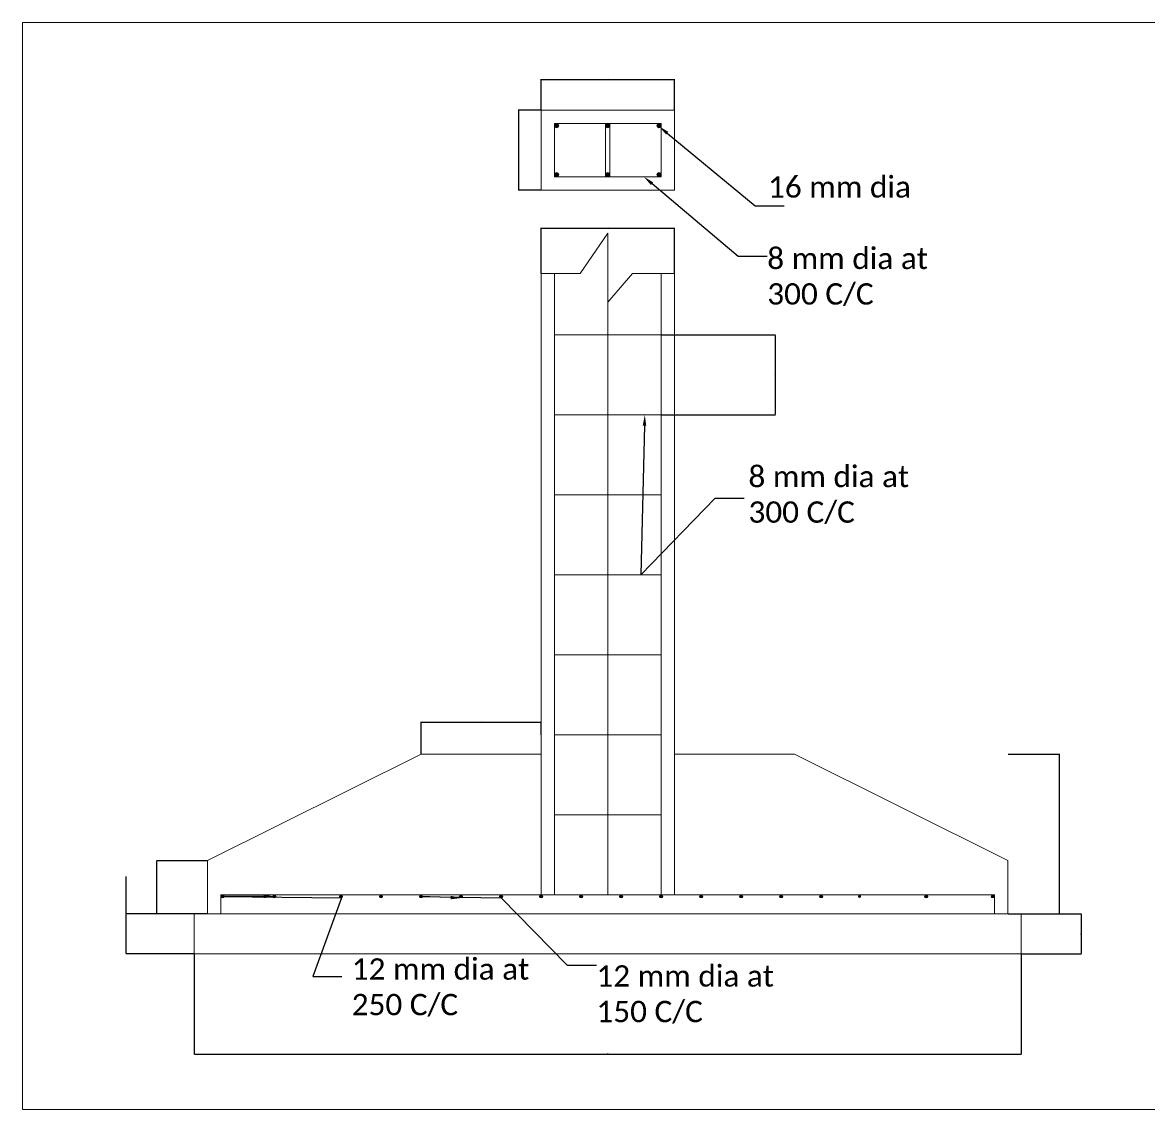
# Model space of a CAD drawing. Header units: millimetres. Extents: x 6235 to 48037, y -18077 to 8615.
# Drawn here: x 12975 to 17200, y 2429 to 6506 of the extents above; entities that cross this region are included whole.
import ezdxf
from ezdxf import colors
from ezdxf.entities.mleader import LeaderData, LeaderLine
from ezdxf.math import Vec2, Vec3

# ---------------------------------------------------------------- set-up
doc = ezdxf.new("R2010")
doc.units = ezdxf.units.MM
doc.header["$LTSCALE"] = 0.25
doc.styles.get("Standard").update_dxf_attribs({"font": 'arial.ttf'})
doc.dimstyles.new('ISO-25', dxfattribs={"dimtxt": 2.5, "dimasz": 2.5, "dimexe": 1.25, "dimexo": 0.625, "dimtad": 1, "dimtxsty": 'Standard', "dimcen": 2.5, "dimadec": 0, "dimazin": 0, "dimtfac": 1, "dimtmove": 0, "dimatfit": 3, "dimfxl": 1, "dimarcsym": 0})

# ---------------------------------------------------------------- blocks, each defined once
blk = doc.blocks.new('*D15')
at = {"color": 0, "linetype": 'ByBlock', "lineweight": -2, "transparency": 16777216}
for p, q in [((14919, 6177.9), (14919, 6293.2)), ((14921.5, 6291.9), (15416.5, 6291.9)), ((15419, 6177.9), (15419, 6293.2))]:
    blk.add_line(p, q, dxfattribs=at)
at = {"color": 0, "linetype": 'ByBlock', "transparency": 16777216}
for points in [[(14921.5, 6292.3), (14921.5, 6291.5), (14919, 6291.9)], [(15416.5, 6292.3), (15416.5, 6291.5), (15419, 6291.9)]]:
    blk.add_solid(points, dxfattribs=at)
at = {"layer": 'Defpoints', "color": 0, "linetype": 'ByBlock', "transparency": 16777216}
for p in [(15419, 6291.9), (14919, 6177.3), (15419, 6177.3)]:
    blk.add_point(p, dxfattribs=at)
at = {"color": 0, "linetype": 'ByBlock', "lineweight": 5, "transparency": 16777216, "insert": (15169, 6293.8), "char_height": 2.5, "attachment_point": 5}
blk.add_mtext('500', dxfattribs=at)
blk = doc.blocks.new('*D16')
at = {"color": 0, "linetype": 'ByBlock', "lineweight": -2, "transparency": 16777216}
for p, q in [((14918.4, 6177.3), (14832.5, 6177.3)), ((14833.8, 6174.8), (14833.8, 5879.8)), ((14918.4, 5877.3), (14832.5, 5877.3))]:
    blk.add_line(p, q, dxfattribs=at)
at = {"color": 0, "linetype": 'ByBlock', "transparency": 16777216}
for points in [[(14833.4, 6174.8), (14834.2, 6174.8), (14833.8, 6177.3)], [(14833.4, 5879.8), (14834.2, 5879.8), (14833.8, 5877.3)]]:
    blk.add_solid(points, dxfattribs=at)
at = {"layer": 'Defpoints', "color": 0, "linetype": 'ByBlock', "transparency": 16777216}
for p in [(14919, 6177.3), (14833.8, 5877.3), (14919, 5877.3)]:
    blk.add_point(p, dxfattribs=at)
at = {"color": 0, "linetype": 'ByBlock', "lineweight": 5, "transparency": 16777216, "insert": (14831.9, 6027.3), "char_height": 2.5, "attachment_point": 5, "rotation": 90}
blk.add_mtext('300', dxfattribs=at)
blk = doc.blocks.new('*D17')
at = {"color": 0, "linetype": 'ByBlock', "lineweight": -2, "transparency": 16777216}
for p, q in [((14469, 3762.6), (14469, 3883.2)), ((14471.5, 3882), (14916.5, 3882)), ((14919, 3834.6), (14919, 3883.2))]:
    blk.add_line(p, q, dxfattribs=at)
at = {"color": 0, "linetype": 'ByBlock', "transparency": 16777216}
for points in [[(14471.5, 3882.4), (14471.5, 3881.6), (14469, 3882)], [(14916.5, 3882.4), (14916.5, 3881.6), (14919, 3882)]]:
    blk.add_solid(points, dxfattribs=at)
at = {"layer": 'Defpoints', "color": 0, "linetype": 'ByBlock', "transparency": 16777216}
for p in [(14919, 3882), (14919, 3834), (14469, 3762)]:
    blk.add_point(p, dxfattribs=at)
at = {"color": 0, "linetype": 'ByBlock', "lineweight": 5, "transparency": 16777216, "insert": (14694, 3883.9), "char_height": 2.5, "attachment_point": 5}
blk.add_mtext('450', dxfattribs=at)
blk = doc.blocks.new('*D18')
at = {"color": 0, "linetype": 'ByBlock', "lineweight": -2, "transparency": 16777216}
for p, q in [((13668.4, 3362), (13477.3, 3362)), ((13478.5, 3164.5), (13478.5, 3359.5)), ((13668.4, 3162), (13477.3, 3162))]:
    blk.add_line(p, q, dxfattribs=at)
at = {"color": 0, "linetype": 'ByBlock', "transparency": 16777216}
for points in [[(13478.1, 3359.5), (13478.9, 3359.5), (13478.5, 3362)], [(13478.1, 3164.5), (13478.9, 3164.5), (13478.5, 3162)]]:
    blk.add_solid(points, dxfattribs=at)
at = {"layer": 'Defpoints', "color": 0, "linetype": 'ByBlock', "transparency": 16777216}
for p in [(13478.5, 3362), (13669, 3362), (13669, 3162)]:
    blk.add_point(p, dxfattribs=at)
at = {"color": 0, "linetype": 'ByBlock', "lineweight": 5, "transparency": 16777216, "insert": (13476.6, 3273.3), "char_height": 2.5, "attachment_point": 5, "rotation": 90}
blk.add_mtext('200', dxfattribs=at)
blk = doc.blocks.new('*D19')
at = {"color": 0, "linetype": 'ByBlock', "lineweight": -2, "transparency": 16777216}
for p, q in [((13363.2, 3162), (13363.2, 3303)), ((13618.4, 3162), (13361.9, 3162)), ((13363.2, 3014.5), (13363.2, 3159.5)), ((13618.4, 3012), (13361.9, 3012))]:
    blk.add_line(p, q, dxfattribs=at)
at = {"color": 0, "linetype": 'ByBlock', "transparency": 16777216}
for points in [[(13362.8, 3159.5), (13363.6, 3159.5), (13363.2, 3162)], [(13362.8, 3014.5), (13363.6, 3014.5), (13363.2, 3012)]]:
    blk.add_solid(points, dxfattribs=at)
at = {"layer": 'Defpoints', "color": 0, "linetype": 'ByBlock', "transparency": 16777216}
for p in [(13363.2, 3162), (13619, 3162), (13619, 3012)]:
    blk.add_point(p, dxfattribs=at)
at = {"color": 0, "linetype": 'ByBlock', "lineweight": 5, "transparency": 16777216, "insert": (13361.3, 3299.8), "char_height": 2.5, "attachment_point": 5, "rotation": 90}
blk.add_mtext('150', dxfattribs=at)
blk = doc.blocks.new('*D20')
at = {"color": 0, "linetype": 'ByBlock', "lineweight": -2, "transparency": 16777216}
for p, q in [((13619, 3011.4), (13619, 2635.2)), ((16719, 3011.4), (16719, 2635.2)), ((13621.5, 2636.4), (16716.5, 2636.4))]:
    blk.add_line(p, q, dxfattribs=at)
at = {"color": 0, "linetype": 'ByBlock', "transparency": 16777216}
for points in [[(13621.5, 2636.8), (13621.5, 2636), (13619, 2636.4)], [(16716.5, 2636.8), (16716.5, 2636), (16719, 2636.4)]]:
    blk.add_solid(points, dxfattribs=at)
at = {"layer": 'Defpoints', "color": 0, "linetype": 'ByBlock', "transparency": 16777216}
for p in [(13619, 3012), (16719, 3012), (16719, 2636.4)]:
    blk.add_point(p, dxfattribs=at)
at = {"color": 0, "linetype": 'ByBlock', "lineweight": 5, "transparency": 16777216, "insert": (15169, 2638.3), "char_height": 2.5, "attachment_point": 5}
blk.add_mtext('3100', dxfattribs=at)
blk = doc.blocks.new('*D21')
at = {"color": 0, "linetype": 'ByBlock', "lineweight": -2, "transparency": 16777216}
for p, q in [((14919, 5564.9), (14919, 5735.9)), ((14921.5, 5734.7), (15416.5, 5734.7)), ((15419, 5564.9), (15419, 5735.9))]:
    blk.add_line(p, q, dxfattribs=at)
at = {"color": 0, "linetype": 'ByBlock', "transparency": 16777216}
for points in [[(14921.5, 5735.1), (14921.5, 5734.3), (14919, 5734.7)], [(15416.5, 5735.1), (15416.5, 5734.3), (15419, 5734.7)]]:
    blk.add_solid(points, dxfattribs=at)
at = {"layer": 'Defpoints', "color": 0, "linetype": 'ByBlock', "transparency": 16777216}
for p in [(15419, 5734.7), (14919, 5564.3), (15419, 5564.3)]:
    blk.add_point(p, dxfattribs=at)
at = {"color": 0, "linetype": 'ByBlock', "lineweight": 5, "transparency": 16777216, "insert": (15169, 5736.6), "char_height": 2.5, "attachment_point": 5}
blk.add_mtext('500', dxfattribs=at)
blk = doc.blocks.new('*D22')
at = {"color": 0, "linetype": 'ByBlock', "lineweight": -2, "transparency": 16777216}
for p, q in [((15369.6, 5334), (15798.1, 5334)), ((15796.8, 5331.5), (15796.8, 5036.5)), ((15369.6, 5034), (15798.1, 5034))]:
    blk.add_line(p, q, dxfattribs=at)
at = {"color": 0, "linetype": 'ByBlock', "transparency": 16777216}
for points in [[(15796.4, 5331.5), (15797.3, 5331.5), (15796.8, 5334)], [(15796.4, 5036.5), (15797.3, 5036.5), (15796.8, 5034)]]:
    blk.add_solid(points, dxfattribs=at)
at = {"layer": 'Defpoints', "color": 0, "linetype": 'ByBlock', "transparency": 16777216}
for p in [(15369, 5334), (15369, 5034), (15796.8, 5034)]:
    blk.add_point(p, dxfattribs=at)
at = {"color": 0, "linetype": 'ByBlock', "lineweight": 5, "transparency": 16777216, "insert": (15794.9, 5184), "char_height": 2.5, "attachment_point": 5, "rotation": 90}
blk.add_mtext('300', dxfattribs=at)
blk = doc.blocks.new('*D14')
at = {"color": 0, "linetype": 'ByBlock', "lineweight": -2, "transparency": 16777216}
for p, q in [((16669.6, 3762), (16863.7, 3762)), ((16862.5, 3164.5), (16862.5, 3759.5)), ((16669.6, 3162), (16863.7, 3162))]:
    blk.add_line(p, q, dxfattribs=at)
at = {"color": 0, "linetype": 'ByBlock', "transparency": 16777216}
for points in [[(16862.1, 3759.5), (16862.9, 3759.5), (16862.5, 3762)], [(16862.1, 3164.5), (16862.9, 3164.5), (16862.5, 3162)]]:
    blk.add_solid(points, dxfattribs=at)
at = {"layer": 'Defpoints', "color": 0, "linetype": 'ByBlock', "transparency": 16777216}
for p in [(16669, 3762), (16862.5, 3762), (16669, 3162)]:
    blk.add_point(p, dxfattribs=at)
at = {"color": 0, "linetype": 'ByBlock', "lineweight": 15, "transparency": 16777216, "insert": (16860.6, 3462), "char_height": 2.5, "attachment_point": 5, "rotation": 90}
blk.add_mtext('600', dxfattribs=at)
blk = doc.blocks.new('*D44')
at = {"color": 0, "lineweight": -2, "transparency": 16777216}
for p, q in [((16719.6, 3162), (16944.5, 3162)), ((16943.2, 3159.5), (16943.2, 3014.5)), ((16719.6, 3012), (16944.5, 3012))]:
    blk.add_line(p, q, dxfattribs=at)
at = {"color": 0, "transparency": 16777216}
for points in [[(16942.8, 3159.5), (16943.6, 3159.5), (16943.2, 3162)], [(16942.8, 3014.5), (16943.6, 3014.5), (16943.2, 3012)]]:
    blk.add_solid(points, dxfattribs=at)
at = {"layer": 'Defpoints', "color": 0, "transparency": 16777216}
for p in [(16719, 3162), (16719, 3012), (16943.2, 3012)]:
    blk.add_point(p, dxfattribs=at)
at = {"color": 0, "transparency": 16777216, "insert": (16941.3, 3087), "char_height": 2.5, "attachment_point": 5, "rotation": 90}
blk.add_mtext('150', dxfattribs=at)

msp = doc.modelspace()

# ---------------------------------------------------------------- hatches: boundary and pattern name
at = {"linetype": 'ByBlock', "lineweight": 5}
h = msp.add_hatch(color=256, dxfattribs=at)
h.dxf.hatch_style = 1
h.paths.add_polyline_path([(14968.997, 6119.26, 1), (14984.997, 6119.26, 1)])
h = msp.add_hatch(color=256, dxfattribs=at)
h.dxf.hatch_style = 1
h.paths.add_polyline_path([(15176.997, 6119.26, 1), (15160.997, 6119.26, 1)])
h = msp.add_hatch(color=256, dxfattribs=at)
h.dxf.hatch_style = 1
h.paths.add_polyline_path([(15368.997, 6119.26, 1), (15352.997, 6119.26, 1)])
h = msp.add_hatch(color=256, dxfattribs=at)
h.dxf.hatch_style = 1
h.paths.add_polyline_path([(14968.997, 5935.26, 1), (14984.997, 5935.26, 1)])
h = msp.add_hatch(color=256, dxfattribs=at)
h.dxf.hatch_style = 1
h.paths.add_polyline_path([(15176.997, 5935.26, 0.98305218), (15161.002, 5935.533), (15161.002, 5934.987, 0.98305218)])
h = msp.add_hatch(color=256, dxfattribs=at)
h.dxf.hatch_style = 1
h.paths.add_polyline_path([(15352.997, 5935.26, 1), (15368.997, 5935.26, 1)])
h = msp.add_hatch(color=256, dxfattribs=at)
h.dxf.hatch_style = 1
h.paths.add_polyline_path([(13731.156, 3228.014, 1), (13719.156, 3228.014, 1)])
h = msp.add_hatch(color=256, dxfattribs=at)
h.dxf.hatch_style = 1
h.paths.add_polyline_path([(13912.997, 3228.014, 1), (13924.997, 3228.014, 1)])
h = msp.add_hatch(color=256, dxfattribs=at)
h.dxf.hatch_style = 1
h.paths.add_polyline_path([(14174.997, 3228.014, 1), (14162.997, 3228.014, 1)])
h = msp.add_hatch(color=256, dxfattribs=at)
h.dxf.hatch_style = 1
h.paths.add_polyline_path([(14312.997, 3228.014, 1), (14324.997, 3228.014, 1)])
h = msp.add_hatch(color=256, dxfattribs=at)
h.dxf.hatch_style = 1
h.paths.add_polyline_path([(14462.997, 3228.014, 1), (14474.997, 3228.014, 1)])
h = msp.add_hatch(color=256, dxfattribs=at)
h.dxf.hatch_style = 1
h.paths.add_polyline_path([(14624.997, 3228.014, 1), (14612.997, 3228.014, 1)])
h = msp.add_hatch(color=256, dxfattribs=at)
h.dxf.hatch_style = 1
h.paths.add_polyline_path([(14774.997, 3228.014, 1), (14762.997, 3228.014, 1)])
h = msp.add_hatch(color=256, dxfattribs=at)
h.dxf.hatch_style = 1
h.paths.add_polyline_path([(14924.997, 3228.014, 1), (14912.997, 3228.014, 1)])
h = msp.add_hatch(color=256, dxfattribs=at)
h.dxf.hatch_style = 1
h.paths.add_polyline_path([(15062.997, 3228.014, 1), (15074.997, 3228.014, 1)])
h = msp.add_hatch(color=256, dxfattribs=at)
h.dxf.hatch_style = 1
h.paths.add_polyline_path([(15224.997, 3228.014, 1), (15212.997, 3228.014, 1)])
h = msp.add_hatch(color=256, dxfattribs=at)
h.dxf.hatch_style = 1
h.paths.add_polyline_path([(15374.997, 3228.014, 1), (15362.997, 3228.014, 1)])
h = msp.add_hatch(color=256, dxfattribs=at)
h.dxf.hatch_style = 1
h.paths.add_polyline_path([(15524.997, 3228.014, 1), (15512.997, 3228.014, 1)])
h = msp.add_hatch(color=256, dxfattribs=at)
h.dxf.hatch_style = 1
h.paths.add_polyline_path([(15662.997, 3228.014, 1), (15674.997, 3228.014, 1)])
h = msp.add_hatch(color=256, dxfattribs=at)
h.dxf.hatch_style = 1
h.paths.add_polyline_path([(15812.997, 3228.014, 1), (15824.997, 3228.014, 1)])
h = msp.add_hatch(color=256, dxfattribs=at)
h.dxf.hatch_style = 1
h.paths.add_polyline_path([(15974.997, 3228.014, 1), (15962.997, 3228.014, 1)])
h = msp.add_hatch(color=256, dxfattribs=at)
h.dxf.hatch_style = 1
h.paths.add_polyline_path([(16118.866, 3228.014, 1), (16106.866, 3228.014, 1)])
h = msp.add_hatch(color=256, dxfattribs=at)
h.dxf.hatch_style = 1
h.paths.add_polyline_path([(16368.866, 3228.014, 1), (16356.866, 3228.014, 1)])
h = msp.add_hatch(color=256, dxfattribs=at)
h.dxf.hatch_style = 1
h.paths.add_polyline_path([(16618.866, 3228.014, 1), (16606.866, 3228.014, 1)])

# ---------------------------------------------------------------- linework, layer by layer
for p, q in [((15418.997, 6177.26), (14918.997, 6177.26)), ((14918.997, 6177.26), (14918.997, 5877.26)), ((15418.997, 5877.26), (15418.997, 6177.26)), ((14968.997, 6127.26), (14968.997, 5927.26)), ((14968.997, 6127.26), (15368.997, 6127.26)), ((14976.997, 6127.26), (14976.997, 6119.26)), ((15161.002, 5927.26), (15161.002, 6127.26)), ((15168.997, 6127.26), (15168.997, 6119.26)), ((15177.002, 6127.26), (15177.002, 5927.26)), ((15360.997, 6127.26), (15360.997, 6119.26)), ((15368.997, 5927.26), (15368.997, 6127.26)), ((14968.997, 5927.26), (15368.997, 5927.26)), ((15368.997, 5927.26), (14968.997, 5927.26)), ((14968.997, 5927.26), (14976.997, 5927.26)), ((14968.997, 5927.26), (15368.997, 5927.26)), ((15368.997, 5927.26), (14968.997, 5927.26)), ((14968.997, 5927.26), (14976.997, 5927.26)), ((14968.997, 5927.26), (15368.997, 5927.26)), ((14976.997, 5927.26), (14976.997, 5935.26)), ((15168.997, 5927.26), (15168.997, 5935.26)), ((15360.997, 5927.26), (15360.997, 5935.26)), ((15368.997, 5927.26), (15360.997, 5927.26)), ((15368.997, 5927.26), (15360.997, 5927.26)), ((14918.997, 5877.26), (15418.997, 5877.26)), ((15065.809, 5564.306), (15168.997, 5716.333)), ((15168.997, 5716.333), (15168.997, 5564.306)), ((15065.809, 5564.306), (14918.997, 5564.306)), ((14918.997, 5564.306), (14918.997, 3234.014)), ((15065.809, 5564.306), (14918.997, 5564.306)), ((14968.997, 5564.306), (14968.997, 3234.014)), ((15168.997, 3234.014), (15168.997, 5564.306)), ((15168.997, 5564.306), (15168.997, 5349.63)), ((15168.997, 5456.968), (15261.355, 5564.306)), ((15418.997, 5564.306), (15261.355, 5564.306)), ((15368.997, 3234.014), (15368.997, 5564.306)), ((15418.997, 3234.014), (15418.997, 5564.306)), ((15368.997, 5334.014), (14968.997, 5334.014)), ((15368.997, 5034.014), (14968.997, 5034.014)), ((15368.997, 4734.014), (14968.997, 4734.014)), ((15368.997, 4434.014), (14968.997, 4434.014)), ((15368.997, 4134.014), (14968.997, 4134.014)), ((14918.997, 3234.014), (14918.997, 3834.014)), ((15368.997, 3834.014), (14968.997, 3834.014)), ((14468.997, 3762.014), (13668.997, 3362.014)), ((14468.997, 3762.014), (14918.997, 3762.014)), ((14918.997, 3762.014), (14468.997, 3762.014)), ((15868.997, 3762.014), (15418.997, 3762.014)), ((15868.997, 3762.014), (16668.997, 3362.014)), ((15368.997, 3534.014), (14968.997, 3534.014)), ((13668.997, 3162.014), (13668.997, 3362.014)), ((13668.997, 3162.014), (13668.997, 3362.014)), ((16668.997, 3162.014), (16668.997, 3362.014)), ((13668.997, 3234.014), (13668.997, 3228.014)), ((13668.997, 3234.014), (13668.997, 3228.014)), ((16618.997, 3234.014), (13718.997, 3234.014)), ((13718.997, 3162.014), (13718.997, 3234.014)), ((13918.997, 3234.014), (13918.997, 3228.014)), ((14168.997, 3234.014), (14168.997, 3228.014)), ((14318.997, 3234.014), (14318.997, 3228.014)), ((14468.997, 3234.014), (14468.997, 3228.014)), ((14618.997, 3234.014), (14618.997, 3228.014)), ((14768.997, 3234.014), (14768.997, 3228.014)), ((14918.997, 3234.014), (14918.997, 3228.014)), ((14918.997, 3234.014), (14918.997, 3228.014)), ((14918.997, 3234.014), (14918.997, 3228.014)), ((14918.997, 3234.014), (14918.997, 3228.014)), ((15068.997, 3234.014), (15068.997, 3228.014)), ((15218.997, 3234.014), (15218.997, 3228.014)), ((15368.997, 3234.014), (15368.997, 3228.014)), ((15518.997, 3234.014), (15518.997, 3228.014)), ((15518.997, 3234.014), (15518.997, 3228.014)), ((15668.997, 3234.014), (15668.997, 3228.014)), ((15818.997, 3234.014), (15818.997, 3228.014)), ((15968.997, 3234.014), (15968.997, 3228.014)), ((16112.866, 3228.014), (16112.866, 3234.014)), ((16362.866, 3228.014), (16362.866, 3234.014)), ((16612.866, 3228.014), (16612.866, 3234.014)), ((16618.997, 3162.014), (16618.997, 3234.014)), ((16668.997, 3234.014), (16668.997, 3228.014)), ((16718.997, 3162.014), (13618.997, 3162.014)), ((13618.997, 3162.014), (13618.997, 3012.014)), ((13618.997, 3162.014), (13668.997, 3162.014)), ((14918.997, 3162.014), (15418.997, 3162.014)), ((16718.997, 3162.014), (16668.997, 3162.014)), ((16718.997, 3012.014), (16718.997, 3162.014)), ((13618.997, 3012.014), (16718.997, 3012.014))]:
    msp.add_line(p, q, dxfattribs=at)
at = {"linetype": 'ByBlock', "lineweight": 15}
msp.add_lwpolyline([(12975.016, 6505.861), (21424.464, 6505.861), (21424.464, 2428.733), (12975.016, 2428.733)], close=True, dxfattribs=at)
at = {"linetype": 'ByBlock', "lineweight": 5}
for centre, radius in [((14976.997, 6119.26), 8), ((15168.997, 6119.26), 8), ((15360.997, 6119.26), 8), ((14976.997, 5935.26), 8), ((15168.997, 5935.26), 8), ((15360.997, 5935.26), 8), ((13725.156, 3228.014), 6), ((13918.997, 3228.014), 6), ((14168.997, 3228.014), 6), ((14318.997, 3228.014), 6), ((14468.997, 3228.014), 6), ((14618.997, 3228.014), 6), ((14768.997, 3228.014), 6), ((14918.997, 3228.014), 6), ((15068.997, 3228.014), 6), ((15218.997, 3228.014), 6), ((15368.997, 3228.014), 6), ((15518.997, 3228.014), 6), ((15668.997, 3228.014), 6), ((15818.997, 3228.014), 6), ((15968.997, 3228.014), 6), ((16362.866, 3228.014), 6), ((16612.866, 3228.014), 6)]:
    msp.add_circle(centre, radius, dxfattribs=at)

# ---------------------------------------------------------------- texts
at = {"lineweight": 5, "char_height": 80, "attachment_point": 1}
for s, width, insert in [('{\\fCalibri|b0|i0|c0|p34;16 mm dia }', 1137.65802, (15769.712, 5929.189)), ('{\\fCalibri|b0|i0|c0|p34;8 mm dia at 300 C/C}', 707.16253, (15766.847, 5661.232)), ('{\\fCalibri|b0|i0|c0|p34;8 mm dia at 300 C/C}', 688.97328, (15696.385, 4843.027)), ('{\\fCalibri|b0|i0|c0|p34;12 mm dia at 250 C/C}', 678.92062, (14209.025, 2995.609)), ('{\\fCalibri|b0|i0|c0|p34;12 mm dia at 150 C/C}', 735.18085, (15126.444, 2969.579))]:
    msp.add_mtext_dynamic_manual_height_columns(s, width=width, gutter_width=12.5, heights=[0], dxfattribs=dict(at, insert=insert))

# ---------------------------------------------------------------- dimensions: what is measured, and where the dimension line sits
at = {"linetype": 'ByBlock', "lineweight": 5}
for base, p1, p2, picture, middle in [((15418.997, 6291.907), (14918.997, 6177.26), (15418.997, 6177.26), '*D15', (15168.997, 6293.809)), ((15418.997, 5734.688), (14918.997, 5564.306), (15418.997, 5564.306), '*D21', (15168.997, 5736.589)), ((14918.997, 3881.981), (14468.997, 3762.014), (14918.997, 3834.014), '*D17', (14693.997, 3883.882)), ((16718.997, 2636.419), (13618.997, 3012.014), (16718.997, 3012.014), '*D20', (15168.997, 2638.321))]:
    dim = msp.add_linear_dim(base=base, p1=p1, p2=p2, dimstyle='ISO-25', dxfattribs=at)
    dim.commit()
    dim.dimension.update_dxf_attribs({"geometry": picture, "text_midpoint": middle})
for base, p1, p2, picture, middle in [((14833.799, 5877.26), (14918.997, 6177.26), (14918.997, 5877.26), '*D16', (14831.896, 6027.26)), ((15796.838, 5034.014), (15368.997, 5334.014), (15368.997, 5034.014), '*D22', (15794.935, 5184.014))]:
    dim = msp.add_linear_dim(base=base, p1=p1, p2=p2, angle=90, dimstyle='ISO-25', dxfattribs=at)
    dim.commit()
    dim.dimension.update_dxf_attribs({"geometry": picture, "text_midpoint": middle})
at = {"linetype": 'ByBlock', "lineweight": 15}
dim = msp.add_linear_dim(base=(16862.493, 3762.014), p1=(16668.997, 3162.014), p2=(16668.997, 3762.014), angle=90, dimstyle='ISO-25', dxfattribs=at)
dim.commit()
dim.dimension.update_dxf_attribs({"geometry": '*D14', "text_midpoint": (16860.591, 3462.014)})
at = {"linetype": 'ByBlock', "lineweight": 5}
for base, p1, p2, picture, middle in [((13478.505, 3362.014), (13668.997, 3162.014), (13668.997, 3362.014), '*D18', (13478.505, 3273.333)), ((13363.198, 3162.014), (13618.997, 3012.014), (13618.997, 3162.014), '*D19', (13363.198, 3299.76))]:
    dim = msp.add_linear_dim(base=base, p1=p1, p2=p2, angle=90, dimstyle='ISO-25', dxfattribs=at)
    dim.commit()
    dim.dimension.update_dxf_attribs({"geometry": picture, "text_midpoint": middle, "dimtype": 160})
dim = msp.add_linear_dim(base=(16943.222, 3012.014), p1=(16718.997, 3162.014), p2=(16718.997, 3012.014), angle=90, dimstyle='ISO-25')
dim.commit()
dim.dimension.update_dxf_attribs({"geometry": '*D44', "text_midpoint": (16941.321, 3087.014)})

# ---------------------------------------------------------------- leaders
at = {"lineweight": 5}
ml = msp.add_multileader_mtext('Standard', dxfattribs=at)
ml.set_content('', color=256)
ml.set_leader_properties()
ml.build(insert=Vec2(0, 0))
ml.multileader.update_dxf_attribs({"arrow_head_size": 40})
ctx = ml.context
ctx.base_point, ctx.char_height, ctx.arrow_head_size, ctx.plane_origin = Vec3(15830.91, 5818.866), 30, 40, Vec3(15368.437, 6116.321)
notes = []
notes.append((ctx, [(0, (1, 1, 0), (15721.784, 5818.866), (1, 0), 109.126, [(0, [(15360.997, 6116.321)], 0, [])])]))
ctx.mtext.insert, ctx.mtext.flow_direction = Vec3(15832.91, 5833.866), 5
ml = msp.add_multileader_mtext('Standard', dxfattribs=at)
ml.set_content('', color=256)
ml.set_leader_properties()
ml.build(insert=Vec2(0, 0))
ml.multileader.update_dxf_attribs({"arrow_head_size": 40})
ctx = ml.context
ctx.base_point, ctx.char_height, ctx.arrow_head_size, ctx.plane_origin = Vec3(15766.847, 5629.805), 30, 40, Vec3(15304.374, 5927.26)
notes.append((ctx, [(0, (1, 1, 0), (15657.721, 5629.805), (1, 0), 109.126, [(0, [(15304.374, 5927.26)], 0, [])])]))
ctx.mtext.insert, ctx.mtext.flow_direction = Vec3(15768.847, 5644.805), 5
ml = msp.add_multileader_mtext('Standard', dxfattribs=at)
ml.set_content('', color=256)
ml.set_leader_properties()
ml.build(insert=Vec2(0, 0))
ml.multileader.update_dxf_attribs({"arrow_head_size": 40})
ctx = ml.context
ctx.base_point, ctx.char_height, ctx.arrow_head_size, ctx.plane_origin = Vec3(15680.77, 4721.559), 30, 40, Vec3(15307.683, 5034.014)
notes.append((ctx, [(0, (1, 1, 0), (15571.644, 4721.559), (1, 0), 109.126, [(1, [(15307.683, 5034.014), (15293.31, 4434.014)], 0, [])])]))
ctx.mtext.insert, ctx.mtext.flow_direction = Vec3(15682.77, 4736.559), 5
ml = msp.add_multileader_mtext('Standard', dxfattribs=at)
ml.set_content('', color=256)
ml.set_leader_properties()
ml.build(insert=Vec2(0, 0))
ml.multileader.update_dxf_attribs({"arrow_head_size": 40})
ctx = ml.context
ctx.base_point, ctx.char_height, ctx.arrow_head_size, ctx.plane_origin = Vec3(14172.104, 2927.245), 30, 40, Vec3(13913.996, 3224.7)
notes.append((ctx, [(0, (1, 1, 0), (14062.978, 2927.245), (1, 0), 109.126, [(2, [(13918.997, 3228.014), (13725.156, 3228.014), (14170.862, 3222.312)], 0, [])])]))
ctx.mtext.insert, ctx.mtext.flow_direction = Vec3(14174.104, 2942.245), 5
ml = msp.add_multileader_mtext('Standard', dxfattribs=at)
ml.set_content('', color=256)
ml.set_leader_properties()
ml.build(insert=Vec2(0, 0))
ml.multileader.update_dxf_attribs({"arrow_head_size": 40})
ctx = ml.context
ctx.base_point, ctx.char_height, ctx.arrow_head_size, ctx.plane_origin = Vec3(15126.444, 2969.579), 30, 40, Vec3(14651.837, 3224.7)
notes.append((ctx, [(0, (1, 1, 0), (15017.317, 2969.579), (1, 0), 109.126, [(2, [(14619.948, 3222.09), (14462.997, 3228.014), (14769.01, 3222.014)], 0, [])])]))
ctx.mtext.insert, ctx.mtext.flow_direction = Vec3(15128.444, 2984.579), 5
for ctx, leaders in notes:
    for number, flags, end, landing, length, lines in leaders:
        leader = LeaderData()
        leader.index, (leader.has_last_leader_line, leader.has_dogleg_vector, leader.attachment_direction) = number, flags
        leader.last_leader_point, leader.dogleg_vector, leader.dogleg_length = Vec3(end), Vec3(landing), length
        for number, points, colour, breaks in lines:
            line = LeaderLine()
            line.index, line.vertices, line.color, line.breaks = number, Vec3.list(points), colors.encode_raw_color(colour), breaks
            leader.lines.append(line)
        ctx.leaders.append(leader)

doc.saveas('drawing.dxf')
